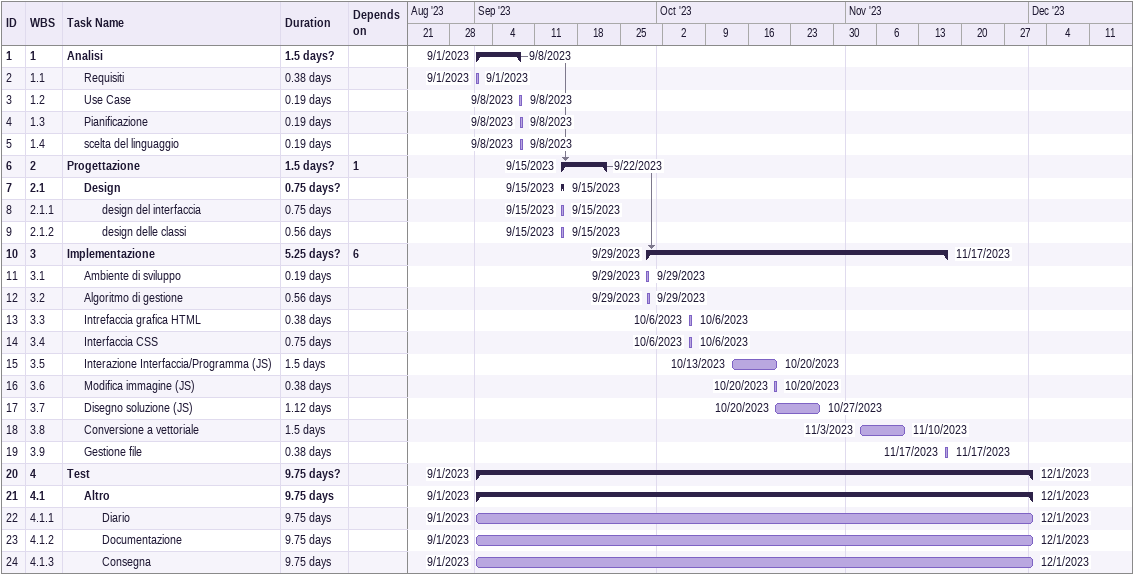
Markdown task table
| ID | WBS | Task | Duration | Start | Finish | Predecessors |
|---|---|---|---|---|---|---|
| 1 | 1 | **Analisi** | 1.5d? | 2023-09-01 | 2023-09-08 |  |
| 2 | 1.1 | Requisiti | 0.38d | 2023-09-01 | 2023-09-01 |  |
| 3 | 1.2 | Use Case | 0.19d | 2023-09-08 | 2023-09-08 |  |
| 4 | 1.3 | Pianificazione | 0.19d | 2023-09-08 | 2023-09-08 |  |
| 5 | 1.4 | scelta del linguaggio | 0.19d | 2023-09-08 | 2023-09-08 |  |
| 6 | 2 | **Progettazione** | 1.5d? | 2023-09-15 | 2023-09-22 | 1 |
| 7 | 2.1 | **Design** | 0.75d? | 2023-09-15 | 2023-09-15 |  |
| 8 | 2.1.1 | design del interfaccia | 0.75d | 2023-09-15 | 2023-09-15 |  |
| 9 | 2.1.2 | design delle classi | 0.56d | 2023-09-15 | 2023-09-15 |  |
| 10 | 3 | **Implementazione** | 5.25d? | 2023-09-29 | 2023-11-17 | 6 |
| 11 | 3.1 | Ambiente di sviluppo | 0.19d | 2023-09-29 | 2023-09-29 |  |
| 12 | 3.2 | Algoritmo di gestione | 0.56d | 2023-09-29 | 2023-09-29 |  |
| 13 | 3.3 | Intrefaccia grafica HTML | 0.38d | 2023-10-06 | 2023-10-06 |  |
| 14 | 3.4 | Interfaccia CSS | 0.75d | 2023-10-06 | 2023-10-06 |  |
| 15 | 3.5 | Interazione Interfaccia/Programma (JS) | 1.5d | 2023-10-13 | 2023-10-20 |  |
| 16 | 3.6 | Modifica immagine (JS) | 0.38d | 2023-10-20 | 2023-10-20 |  |
| 17 | 3.7 | Disegno soluzione (JS) | 1.12d | 2023-10-20 | 2023-10-27 |  |
| 18 | 3.8 | Conversione a vettoriale | 1.5d | 2023-11-03 | 2023-11-10 |  |
| 19 | 3.9 | Gestione file | 0.38d | 2023-11-17 | 2023-11-17 |  |
| 20 | 4 | **Test** | 9.75d? | 2023-09-01 | 2023-12-01 |  |
| 21 | 4.1 | **Altro** | 9.75d | 2023-09-01 | 2023-12-01 |  |
| 22 | 4.1.1 | Diario | 9.75d | 2023-09-01 | 2023-12-01 |  |
| 23 | 4.1.2 | Documentazione | 9.75d | 2023-09-01 | 2023-12-01 |  |
| 24 | 4.1.3 | Consegna | 9.75d | 2023-09-01 | 2023-12-01 |  |
